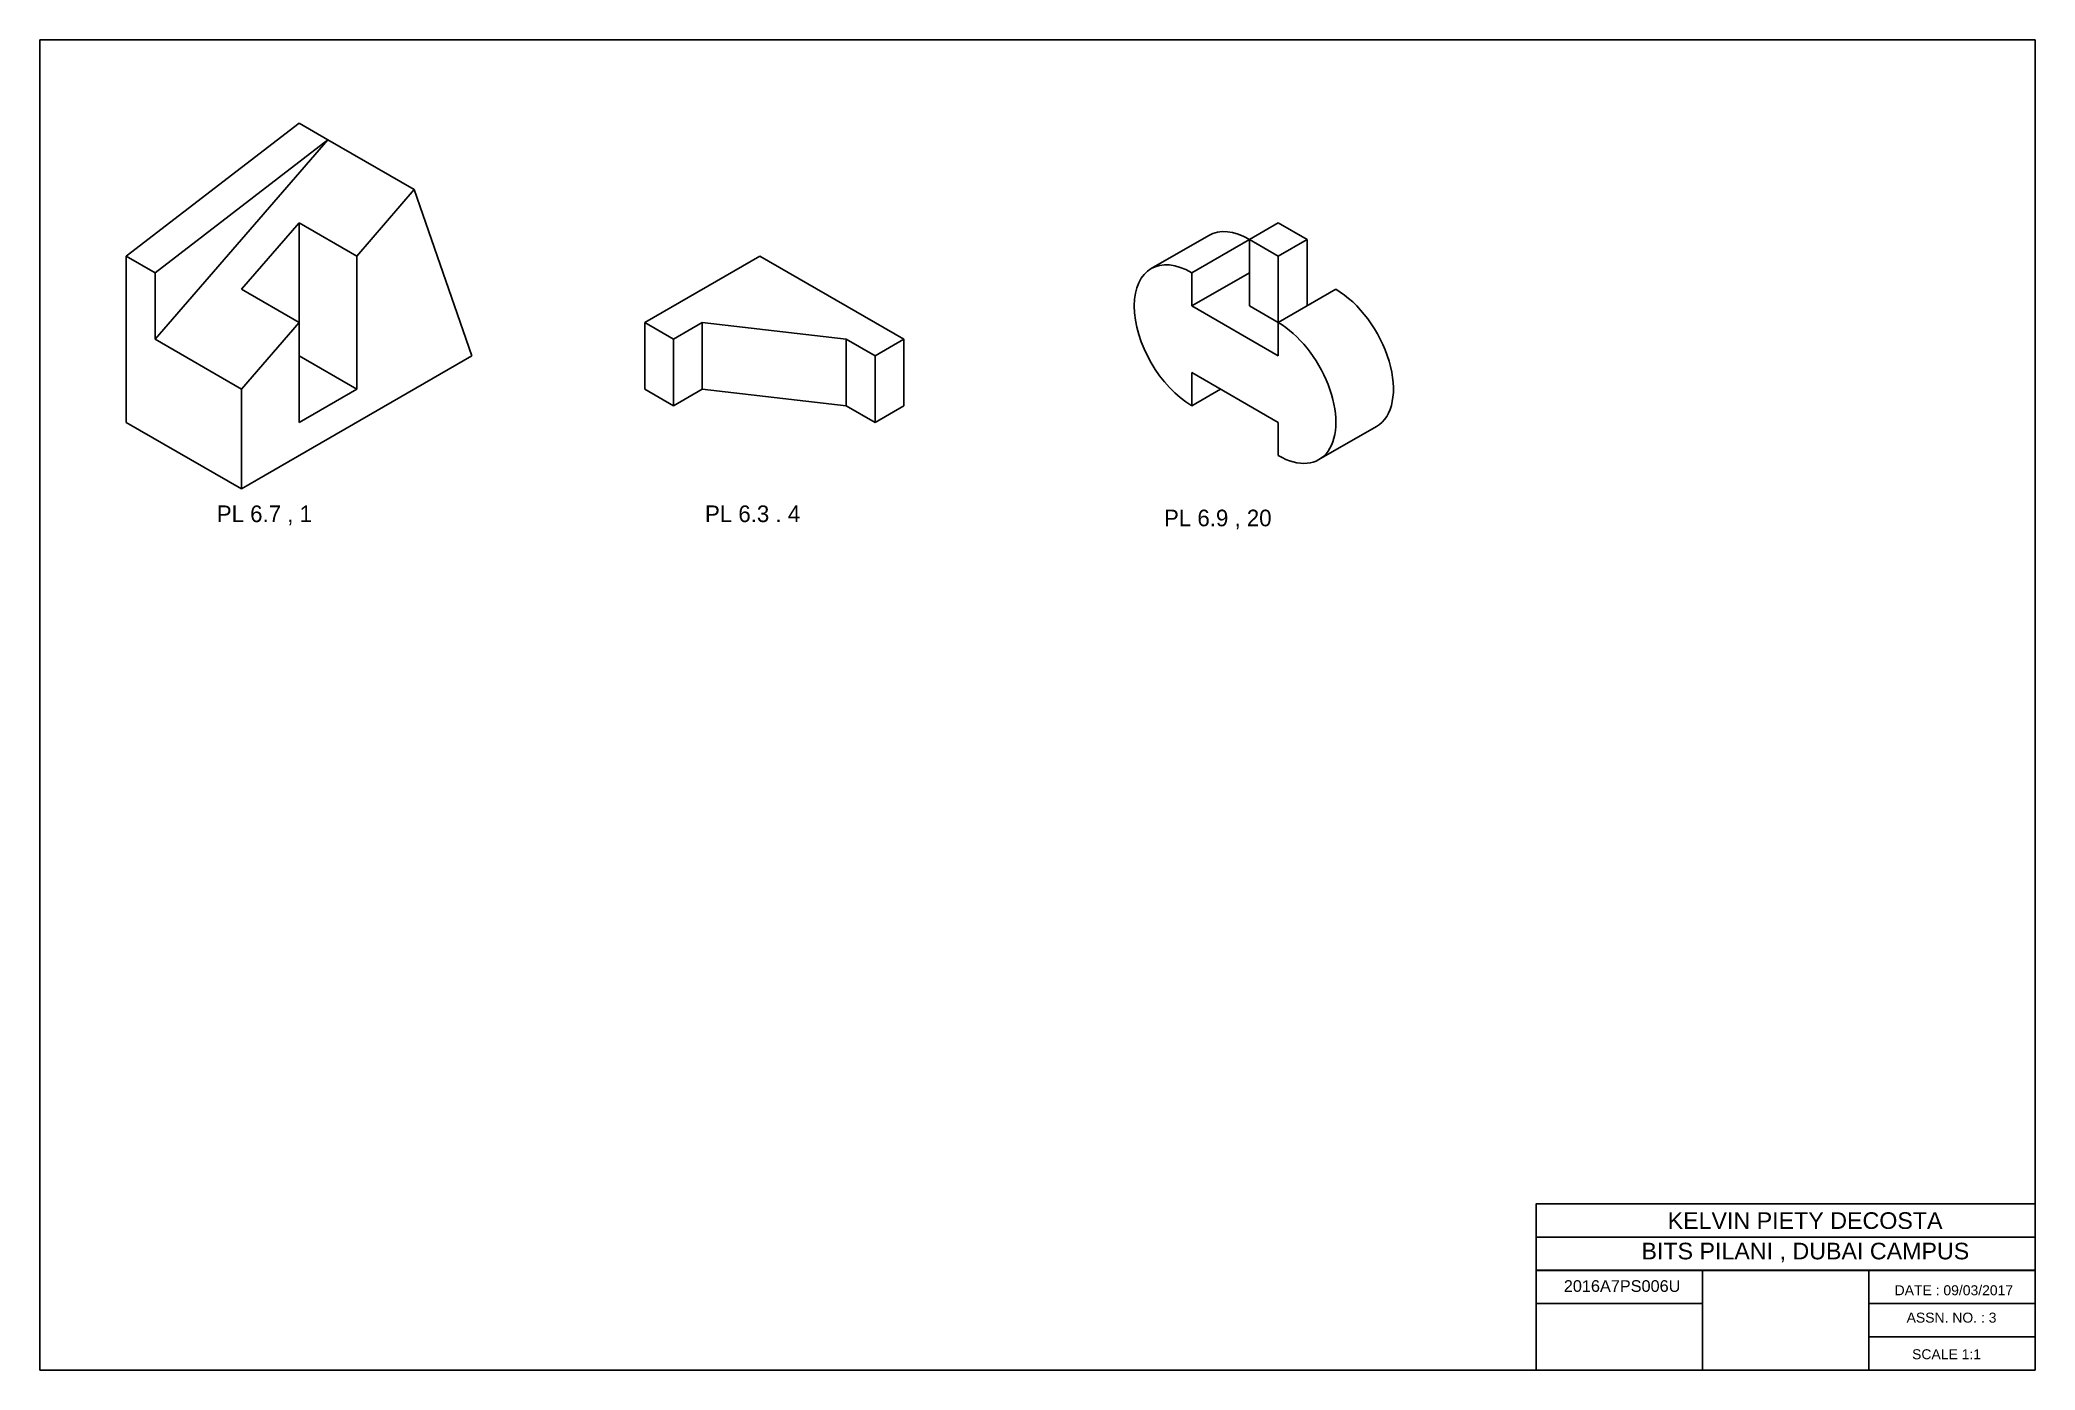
# Model space of a CAD drawing. Header units: millimetres. Extents: x 0 to 600, y 0 to 400.
import ezdxf

# ---------------------------------------------------------------- set-up
doc = ezdxf.new("R2010")
doc.units = ezdxf.units.MM

msp = doc.modelspace()

# ---------------------------------------------------------------- linework, layer by layer
for p, q in [((77.94, 375), (25.98, 335)), ((86.6, 370), (77.94, 375)), ((34.64, 330), (86.6, 370)), ((34.64, 310), (86.6, 370)), ((86.6, 370), (112.58, 355)), ((95.26, 335), (112.58, 355)), ((112.58, 355), (129.9, 305)), ((77.94, 345), (60.62, 325)), ((95.26, 335), (77.94, 345)), ((77.94, 345), (77.94, 305)), ((363.73, 340), (372.39, 345)), ((372.39, 345), (381.05, 340)), ((334.16, 331.21), (351.48, 341.21)), ((346.41, 330), (363.73, 340)), ((363.73, 340), (363.73, 330)), ((363.73, 320), (363.73, 340)), ((363.73, 340), (372.39, 335)), ((381.05, 340), (372.39, 335)), ((381.05, 340), (381.05, 320)), ((25.98, 335), (34.64, 330)), ((25.98, 335), (25.98, 285)), ((34.64, 330), (34.64, 310)), ((95.26, 295), (95.26, 335)), ((181.87, 315), (216.51, 335)), ((216.51, 335), (259.81, 310)), ((346.41, 320), (346.41, 330)), ((346.41, 320), (363.73, 330)), ((372.39, 335), (372.39, 315)), ((60.62, 325), (77.94, 315)), ((372.39, 315), (389.71, 325)), ((346.41, 320), (372.39, 305)), ((372.39, 315), (363.73, 320)), ((60.62, 295), (77.94, 315)), ((77.94, 315), (77.94, 285)), ((181.87, 315), (181.87, 295)), ((190.53, 310), (181.87, 315)), ((190.53, 310), (199.19, 315)), ((199.19, 315), (242.49, 310)), ((199.19, 315), (199.19, 295)), ((372.39, 305), (372.39, 315)), ((34.64, 310), (60.62, 295)), ((190.53, 290), (190.53, 310)), ((242.49, 310), (251.15, 305)), ((242.49, 310), (242.49, 290)), ((259.81, 310), (251.15, 305)), ((259.81, 290), (259.81, 310)), ((129.9, 305), (60.62, 265)), ((77.94, 305), (95.26, 295)), ((251.15, 305), (251.15, 285)), ((346.41, 290), (346.41, 300)), ((346.41, 300), (372.39, 285)), ((60.62, 265), (60.62, 295)), ((77.94, 285), (95.26, 295)), ((181.87, 295), (190.53, 290)), ((199.19, 295), (190.53, 290)), ((199.19, 295), (242.49, 290)), ((346.41, 290), (355.07, 295)), ((242.49, 290), (251.15, 285)), ((251.15, 285), (259.81, 290)), ((25.98, 285), (60.62, 265)), ((372.39, 285), (372.39, 275)), ((384.64, 273.79), (401.96, 283.79)), ((450, 40), (600, 40)), ((500, 30), (500, 0)), ((550, 30), (550, 0)), ((450, 20), (500, 20)), ((550, 20), (600, 20)), ((550, 10), (600, 10))]:
    msp.add_line(p, q)
at = {"lineweight": 30}
msp.add_line((450, 30), (600, 30), dxfattribs=at)
for points in [[(0, 400), (0, 0), (600, 0), (600, 400), (0, 400)], [(600, 50), (450, 50), (450, 0), (600, 0), (600, 50)]]:
    msp.add_lwpolyline(points)
for centre, start_param, end_param in [((363.73, 320), 8.63938, 9.424778), ((346.41, 310), 8.63938, 11.780972), ((389.71, 305), 6.283185, 8.63938), ((372.39, 295), 5.497787, 8.63938)]:
    msp.add_ellipse(centre, major_axis=(12.25, -21.21), ratio=0.57735, start_param=start_param, end_param=end_param)

# ---------------------------------------------------------------- texts
at = {"attachment_point": 1}
for s, width, heights, insert, char_height in [('\\pi18.554;PL 6.7 , 1', 77.9423, [0], (34.64, 260), 5), ('\\pi9.4776;PL 6.3 . 4', 60.6218, [0], (190.53, 260), 5), ('\\pi3.1889;PL 6.9 , 20', 53.0445, [0], (334.86, 258.74), 5), ('\\pi8.4721;{\\fArial|b0|i0|c0|p34;KELVIN PIETY DECOSTA}', 99.1201, [10], (481.02, 47.46), 5), ('\\pi14.288;{\\fArial|b0|i0|c0|p34;BITS PILANI , DUBAI CAMPUS}', 126.287, [0], (467.33, 38.3), 5), ('\\pi9.4434;{\\fArial|b0|i0|c0|p34;2016A7PS006U}', 53.4188, [0], (448.83, 27.03), 3.5), ('\\pi9.2702;{\\fArial|b0|i0|c0|p34;DATE : 09/03/2017}', 53.6727, [0], (548.48, 25.51), 3), ('\\pi9.9957;{\\fArial|b0|i0|c0|p34;ASSN. NO. : 3}', 46.8175, [0], (551.37, 17.28), 3), ('\\pi1.3336;{\\fArial|b0|i0|c0|p34;SCALE 1:1}', 22.4435, [2.85], (561.68, 6.27), 3)]:
    msp.add_mtext_dynamic_manual_height_columns(s, width=width, gutter_width=12.5, heights=heights, dxfattribs=dict(at, insert=insert, char_height=char_height))

doc.saveas('drawing.dxf')
